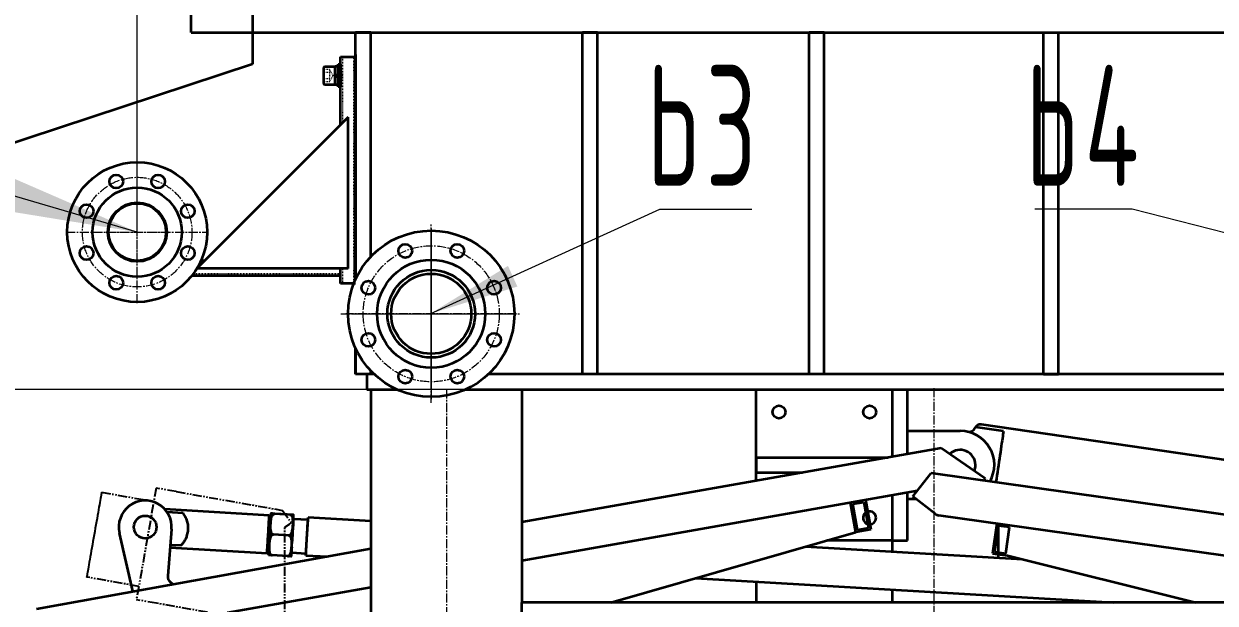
# Model space of a CAD drawing. Header units: millimetres. Extents: x -17820 to 17820, y -12600 to 12600.
# Drawn here: x 6433 to 8009, y 4715 to 5481 of the extents above; entities that cross this region are included whole.
import ezdxf

# ---------------------------------------------------------------- set-up
doc = ezdxf.new("R2010")
doc.units = ezdxf.units.MM
for name, pattern in [('双点画线', [22, 12, -2, 2, -2, 2, -2]), ('点画线', [18, 12, -2, 2, -2]), ('虚线', [2, 1, -1])]:
    doc.linetypes.add(name, pattern=pattern)
doc.layers.get('0').update_dxf_attribs({"lineweight": 35})
for name, color, linetype, lineweight in [('1', 1, '点画线', 18), ('2', 6, '虚线', 18), ('3', 7, 'Continuous', 18), ('5', 4, 'Continuous', 18), ('CDRAFT0', 7, 'Continuous', 35), ('EB0_1_1_1_1', 7, 'Continuous', 35), ('EB0_1_1_1_1_1_1_1_1_1_1_1_1_1', 7, 'Continuous', 35), ('EB0_1_1_1_1_1_1_1_1_1_1_1_1_1_1_1', 7, 'Continuous', 35), ('EB0_1_1_1_1_1_1_1_1_1_1_1_1_1_1_1_1_1_1_1', 7, 'Continuous', 35), ('EB0_1_1_1_1_1_1_1_1_1_1_1_1_1_1_1_1_1_1_1_1_1_1', 7, 'Continuous', 35), ('EB0_1_1_1_1_1_1_1_1_1_1_1_1_1_1_1_1_1_1_1_1_1_1_1_1', 7, 'Continuous', 35), ('EB0_1_1_1_1_1_1_1_1_1_1_1_1_1_1_1_1_1_1_1_1_1_1_1_1_1_1_1_1', 7, 'Continuous', 35), ('EB0_1_1_1_1_1_1_1_1_1_1_1_1_1_1_1_1_1_1_1_1_1_1_1_1_1_1_1_1_1', 7, 'Continuous', 35), ('EB0_1_1_1_1_1_1_1_1_1_1_1_1_1_1_1_1_1_1_1_1_1_1_1_1_1_1_1_1_1_1_1_1', 7, 'Continuous', 35), ('EB0_1_1_1_1_1_1_1_1_1_1_1_1_1_1_1_1_1_1_1_1_1_1_1_1_1_1_1_1_1_1_1_1_1', 7, 'Continuous', 35), ('中心线层', 1, '点画线', 18), ('尺寸线层', 3, 'Continuous', 18), ('细实线层', 2, 'Continuous', 18), ('虚线层', 6, '虚线', 18)]:
    doc.layers.add(name, color=color, linetype=linetype, lineweight=lineweight)
doc.styles.add('机械', font='isocp', dxfattribs={"width": 0.667, "bigfont": 'gbcbig.shx'})
doc.dimstyles.new('标准', dxfattribs={"dimscale": 60, "dimtxt": 4, "dimasz": 3, "dimexe": 1, "dimexo": 0, "dimgap": 0.76128, "dimtad": 1, "dimdec": 1, "dimdsep": 46, "dimtxsty": '机械', "dimblk": '_CAXARROW', "dimcen": 0, "dimdle": 4, "dimclrt": 2, "dimaunit": 1, "dimazin": 2, "dimtfac": 0.707107, "dimtdec": 3, "dimtmove": 0, "dimatfit": 3, "dimfxl": 0, "dimfrac": 2, "dimtolj": 1, "dimlwd": 18, "dimarcsym": 0})
pattern_1 = [(135, (0, 0), (-2.1213, -2.1213), [])]

# ---------------------------------------------------------------- blocks, each defined once
blk = doc.blocks.new('*X11')
at = {"layer": 'CDRAFT0', "color": 2, "linetype": '双点画线', "lineweight": 25}
for p, q in [((-54, 239.5), (-80, 91.8)), ((-27.3, 234.8), (-54, 239.5)), ((-54, 239.5), (-54, 239.5)), ((-126.1, 234), (-57.2, 221.8)), ((-27.3, 234.8), (113.4, 210)), ((113.4, 210), (124.8, 193.6)), ((116.5, 187.8), (122.4, 191.9)), ((122.4, 191.9), (124.8, 193.6)), ((116.5, -1020.7), (116.5, 187.8)), ((-76.9, 109.5), (-145.9, 121.7)), ((-76.9, 109.5), (-80.1, 91.8)), ((-77, 109.5), (-80.1, 91.8)), ((-53.3, 87.1), (-80.1, 91.8)), ((-80.1, 91.8), (-80.1, 91.8)), ((14.1, 75.2), (-53.3, 87.1)), ((12.3, 65.4), (14.1, 75.2)), ((12.3, 65.4), (65.9, 55.9)), ((66.5, 55.2), (66.5, -450)), ((-66.1, -6.9), (26.5, -890)), ((26.5, -450), (66.5, -450)), ((26.5, -470), (26.5, -450)), ((29, -467.5), (29, -452.5)), ((29, -452.5), (64, -452.5)), ((64, -452.5), (64, -467.5)), ((66.5, -450), (66.5, -999.7)), ((66.5, -470), (26.5, -470)), ((64, -467.5), (29, -467.5)), ((26.5, -910), (26.5, -890)), ((26.5, -890), (66.5, -890)), ((29, -907.5), (29, -892.5)), ((29, -892.5), (64, -892.5)), ((64, -892.5), (64, -907.5)), ((66.5, -890), (66.5, -910)), ((66.5, -910), (26.5, -910)), ((64, -907.5), (29, -907.5)), ((66.3, -1000.2), (31.1, -1035.4)), ((66.5, -1070.7), (116.5, -1020.7)), ((38.2, -1042.4), (31.1, -1035.4)), ((38.2, -1042.4), (66.5, -1070.7))]:
    blk.add_line(p, q, dxfattribs=at)
blk.add_lwpolyline([(-126.1, 234), (-126.1, 233.8), (-126.2, 233.3), (-126.4, 232.4), (-126.6, 231.2), (-126.9, 229.7), (-127.2, 227.8), (-127.6, 225.7), (-128, 223.2), (-128.5, 220.5), (-129, 217.5), (-129.6, 214.3), (-130.2, 210.8), (-130.8, 207.1), (-131.5, 203.3), (-132.2, 199.3), (-132.9, 195.2), (-133.7, 190.9), (-134.5, 186.6), (-135.2, 182.2), (-136, 177.8), (-136.8, 173.4), (-137.6, 169), (-138.3, 164.7), (-139.1, 160.5), (-139.8, 156.3), (-140.5, 152.3), (-141.2, 148.5), (-141.8, 144.8), (-142.4, 141.4), (-143, 138.1), (-143.5, 135.1), (-144, 132.4), (-144.4, 130), (-144.8, 127.8), (-145.2, 126), (-145.4, 124.4), (-145.6, 123.2), (-145.8, 122.4), (-145.9, 121.9), (-145.9, 121.7)], dxfattribs=at)
blk.add_circle((0, 0), 66.5, dxfattribs=at)
for centre, start, end in [((65.8, 55.2), 360, 80), ((65.8, -999.7), 315, 360)]:
    blk.add_arc(centre, 0.737, start, end, dxfattribs=at)
blk = doc.blocks.new('*X10')
at = {"layer": 'CDRAFT0'}
blk.add_blockref('*X11', (-1950, 0), dxfattribs=at)
blk = doc.blocks.new('*X160')
at = {"layer": 'EB0_1_1_1_1'}
for p, q in [((0, 200), (-200, 0)), ((0, 0), (0, 200)), ((0, 0), (-200, 0))]:
    blk.add_line(p, q, dxfattribs=at)
blk = doc.blocks.new('*X161')
at = {"layer": '5', "linetype": 'Continuous', "lineweight": 18}
h = blk.add_hatch(dxfattribs=at)
h.set_pattern_fill('无图案', color=256, scale=3, angle=135, style=0, pattern_type=0)
h.set_pattern_definition(pattern_1)
edge = h.paths.add_edge_path(flags=0)
edge.add_line((0, 15), (0, 8.7))
edge.add_line((-3, 15), (0, 15))
edge.add_line((-3, 8.7), (-3, 15))
edge.add_line((0, 8.7), (-3, 8.7))
h = blk.add_hatch(dxfattribs=at)
h.set_pattern_fill('无图案', color=256, scale=3, angle=135, style=0, pattern_type=0)
h.set_pattern_definition(pattern_1)
edge = h.paths.add_edge_path(flags=0)
edge.add_line((0, -8.8), (0, -15))
edge.add_line((-3, -8.8), (0, -8.8))
edge.add_line((-3, -15), (-3, -8.8))
edge.add_line((0, -15), (-3, -15))
at = {"layer": '1', "color": 1, "linetype": '点画线', "lineweight": 18}
blk.add_line((3, 0), (-6, 0), dxfattribs=at)
at = {"layer": 'EB0_1_1_1_1'}
for p, q in [((-3, -15), (-3, 15)), ((-3, 15), (0, 15)), ((-3, 8.7), (0, 8.7)), ((0, 15), (0, -15)), ((0, -8.8), (-3, -8.8)), ((0, -15), (-3, -15))]:
    blk.add_line(p, q, dxfattribs=at)
blk = doc.blocks.new('*X186')
at = {"layer": '尺寸线层', "linetype": 'Continuous', "lineweight": 18}
for points in [[(11014.3, 9122.9), (10991.8, 8942.9), (11036.8, 8942.9)], [(11014.3, 4347.9), (10991.8, 4527.9), (11036.8, 4527.9)]]:
    blk.add_hatch(color=0, dxfattribs=at).paths.add_polyline_path(points, flags=0)
at = {"layer": '尺寸线层', "color": 0, "linetype": 'Continuous'}
for p, q in [((6587, 9122.9), (11074.3, 9122.9)), ((8682, 4347.9), (11074.3, 4347.9))]:
    blk.add_line(p, q, dxfattribs=at)
at = {"layer": '尺寸线层', "color": 0, "linetype": 'Continuous', "lineweight": 18}
blk.add_line((11014.3, 4347.9), (11014.3, 9122.9), dxfattribs=at)
at = {"layer": '尺寸线层', "color": 2, "insert": (10848.7, 6735.4), "char_height": 240, "width": 919.317, "attachment_point": 5, "rotation": 90, "line_spacing_factor": 0.939812, "style": '机械'}
blk.add_mtext('\\T1.1;4775', dxfattribs=at)
blk = doc.blocks.new('_CAXARROW')
blk.add_hatch(color=2).paths.add_polyline_path([(0, 0), (-1, 0.125), (-1, -0.125)], flags=0)
blk = doc.blocks.new('*X189')
at = {"layer": '尺寸线层', "linetype": 'Continuous', "lineweight": 18}
for points in [[(6583, 5590), (6763, 5567.5), (6763, 5612.5)], [(7637, 5590), (7457, 5567.5), (7457, 5612.5)]]:
    blk.add_hatch(color=0, dxfattribs=at).paths.add_polyline_path(points, flags=0)
at = {"layer": '尺寸线层', "color": 0, "linetype": 'Continuous'}
for p, q in [((6583, 5205.9), (6583, 5650)), ((7637, 5591.4), (7637, 5530))]:
    blk.add_line(p, q, dxfattribs=at)
at = {"layer": '尺寸线层', "color": 0, "linetype": 'Continuous', "lineweight": 18}
blk.add_line((7637, 5590), (6583, 5590), dxfattribs=at)
at = {"layer": '尺寸线层', "color": 2, "insert": (7110, 5755.7), "char_height": 240, "width": 850.711, "attachment_point": 5, "line_spacing_factor": 0.939812, "style": '机械'}
blk.add_mtext('\\T1.1;1050', dxfattribs=at)
blk = doc.blocks.new('*X190')
at = {"layer": '尺寸线层', "linetype": 'Continuous'}
blk.add_hatch(color=0, dxfattribs=at).paths.add_polyline_path([(6583, 5205.9), (6404, 5235), (6416.7, 5278.2)], flags=0)
at = {"layer": '尺寸线层', "color": 0}
blk.add_line((5937.9, 5395.3), (5877.7, 5395.3), dxfattribs=at)
at = {"layer": '尺寸线层', "color": 0, "linetype": 'Continuous'}
blk.add_line((6583, 5205.9), (5937.9, 5395.3), dxfattribs=at)
at = {"layer": '尺寸线层', "color": 2, "insert": (5912, 5560.9), "char_height": 240, "width": 480, "attachment_point": 5, "line_spacing_factor": 0.939812, "style": '机械'}
blk.add_mtext('\\T1.1;c', dxfattribs=at)
blk = doc.blocks.new('*X200')
at = {"layer": '尺寸线层', "linetype": 'Continuous', "lineweight": 18}
for points in [[(5840.8, 4997.9), (5863.3, 4817.9), (5818.3, 4817.9)], [(5840.8, 4347.9), (5863.3, 4527.9), (5818.3, 4527.9)]]:
    blk.add_hatch(color=0, dxfattribs=at).paths.add_polyline_path(points, flags=0)
at = {"layer": '尺寸线层', "color": 0, "linetype": 'Continuous'}
for p, q in [((7017.9, 4997.9), (5780.8, 4997.9)), ((6767, 4347.9), (5780.8, 4347.9))]:
    blk.add_line(p, q, dxfattribs=at)
at = {"layer": '尺寸线层', "color": 0, "linetype": 'Continuous', "lineweight": 18}
blk.add_line((5840.8, 4997.9), (5840.8, 4347.9), dxfattribs=at)
at = {"layer": '尺寸线层', "color": 2, "insert": (5675.1, 4672.9), "char_height": 240, "width": 658.615, "attachment_point": 5, "rotation": 90, "line_spacing_factor": 0.939812, "style": '机械'}
blk.add_mtext('\\T1.1;650', dxfattribs=at)
blk = doc.blocks.new('*X210')
at = {"layer": 'EB0_1_1_1_1_1_1_1_1_1_1_1_1_1_1_1_1_1_1_1'}
for p, q in [((-908.6, 138.2), (-908.6, 108.2)), ((-888.6, 138.2), (-908.6, 138.2)), ((-263.6, 138.2), (-888.6, 138.2)), ((-253.6, 138.2), (-263.6, 138.2)), ((-253.6, 138.2), (-253.6, 108.2)), ((-253.6, 108.2), (-908.6, 108.2)), ((-888.6, 108.2), (-888.6, 28.2)), ((-523.6, 108.2), (-523.6, -1031.8)), ((-511.6, 108.2), (-511.6, -1031.8)), ((-285.6, 108.2), (-285.6, -1031.8)), ((-273.6, 108.2), (-273.6, -1031.8)), ((-263.6, 108.2), (-273.6, 108.2)), ((-253.6, 108.2), (-263.6, 108.2)), ((-888.6, 28.2), (-523.6, -91.8)), ((-873.6, -839.8), (-873.6, -847.8)), ((-863.6, -839.8), (-873.6, -839.8)), ((-863.6, -847.8), (-873.6, -847.8)), ((-873.6, -847.8), (-873.6, -861.8)), ((-758.6, -839.8), (-863.6, -839.8)), ((-758.6, -847.8), (-863.6, -847.8)), ((-748.6, -839.8), (-758.6, -839.8)), ((-758.6, -847.8), (-748.6, -847.8)), ((-748.6, -847.8), (-748.6, -839.8)), ((-748.6, -861.8), (-748.6, -847.8)), ((-873.6, -861.8), (-863.6, -861.8)), ((-873.6, -861.8), (-873.6, -901.8)), ((-758.6, -861.8), (-863.6, -861.8)), ((-758.6, -861.8), (-748.6, -861.8)), ((-523.6, -861.8), (-748.6, -861.8)), ((-873.6, -901.8), (-633.6, -1031.8)), ((-653.6, -1031.8), (-653.6, -1051.8)), ((-653.6, -1031.8), (-253.6, -1031.8)), ((-253.6, -1031.8), (-253.6, -1051.8)), ((-653.6, -1051.8), (-253.6, -1051.8))]:
    blk.add_line(p, q, dxfattribs=at)
at = {"layer": '中心线层', "linetype": '点画线', "lineweight": 18}
blk.add_line((-868.6, 108.2), (-868.6, 138.2), dxfattribs=at)
at = {"layer": '中心线层'}
for p, q in [((-815.1, -842.8), (-815.1, -703.8)), ((-745.6, -773.3), (-884.6, -773.3))]:
    blk.add_line(p, q, dxfattribs=at)
at = {"layer": '细实线层', "color": 2, "linetype": '点画线', "lineweight": 18}
for radius in [66.5, 56.5]:
    blk.add_circle((-815.1, -773.3), radius, dxfattribs=at)
blk = doc.blocks.new('*X271')
at = {"layer": '尺寸线层', "linetype": 'Continuous'}
blk.add_hatch(color=0, dxfattribs=at).paths.add_polyline_path([(8303.5, 5132.4), (8183.5, 5147.7), (8191, 5176.8)], flags=0)
at = {"layer": '尺寸线层', "color": 0}
blk.add_line((7899.5, 5236.3), (7770.5, 5236.3), dxfattribs=at)
at = {"layer": '尺寸线层', "color": 0, "linetype": 'Continuous'}
blk.add_line((8303.5, 5132.4), (7899.5, 5236.3), dxfattribs=at)
at = {"layer": '尺寸线层', "color": 2, "insert": (7836.9, 5346.8), "char_height": 160, "width": 320, "attachment_point": 5, "line_spacing_factor": 0.939812, "style": '机械'}
blk.add_mtext('\\T1.1;b4', dxfattribs=at)
blk = doc.blocks.new('*X272')
at = {"layer": '尺寸线层', "linetype": 'Continuous'}
blk.add_hatch(color=0, dxfattribs=at).paths.add_polyline_path([(6970.6, 5097.9), (7073.6, 5161.3), (7086, 5134)], flags=0)
at = {"layer": '尺寸线层', "color": 0, "linetype": 'Continuous'}
blk.add_line((6970.6, 5097.9), (7274.3, 5236.3), dxfattribs=at)
at = {"layer": '尺寸线层', "color": 0}
blk.add_line((7274.3, 5236.3), (7396, 5236.3), dxfattribs=at)
at = {"layer": '尺寸线层', "color": 2, "insert": (7333.4, 5346.8), "char_height": 160, "width": 320, "attachment_point": 5, "line_spacing_factor": 0.939812, "style": '机械'}
blk.add_mtext('\\T1.1;b3', dxfattribs=at)

msp = doc.modelspace()

# ---------------------------------------------------------------- linework, layer by layer
at = {"layer": '1', "linetype": '点画线', "lineweight": 18}
for p, q in [((6583.04, 5164.92), (6583.04, 5246.92)), ((6542.04, 5205.92), (6624.04, 5205.92)), ((6862.04, 5156.92), (6752.04, 5156.92))]:
    msp.add_line(p, q, dxfattribs=at)
at = {"layer": '2'}
for p, q in [((6855.04, 5137.92), (6855.04, 5437.92)), ((6869.04, 5437.92), (6869.04, 5137.92)), ((6852.04, 5164.92), (6665.96, 5164.92)), ((6852.04, 5150.92), (6657.42, 5150.92))]:
    msp.add_line(p, q, dxfattribs=at)
at = {"layer": 'CDRAFT0'}
for p, q in [((6892.04, 4997.92), (6892.04, 4367.92)), ((7092.04, 4997.92), (7092.04, 4715.92)), ((7402.04, 4877.08), (7402.04, 4997.92)), ((7582.04, 4997.92), (7582.04, 4908.91)), ((7602.04, 4912.44), (7602.04, 4997.92)), ((8182.04, 4881.04), (7700.07, 4951.43)), ((7602.04, 4912.44), (7602.04, 4942.92)), ((7602.04, 4942.92), (7672.04, 4942.92)), ((7729.09, 4942.51), (7692.22, 4947.9)), ((7646.88, 4920.37), (7092.04, 4822.26)), ((7704.82, 4879.84), (7646.88, 4920.37)), ((7402.04, 4907.92), (7402.04, 4887.92)), ((7402.04, 4907.92), (7576.46, 4907.92)), ((7402.04, 4887.92), (7463.35, 4887.92)), ((7609.41, 4856.18), (7633.43, 4886.92)), ((8182.04, 4809.82), (7633.43, 4886.92)), ((7704.82, 4879.84), (7702.94, 4877.15)), ((7092.04, 4771.48), (7615.57, 4864.06)), ((7582.04, 4858.13), (7582.04, 4797.92)), ((7602.04, 4797.92), (7602.04, 4861.67)), ((7602.04, 4852.92), (7602.04, 4861.67)), ((7638.74, 4833.26), (7609.41, 4856.18)), ((6757.82, 4831.3), (6619.55, 4839.38)), ((7533.83, 4808.98), (7526.87, 4848.37)), ((7529.77, 4846.35), (7544.54, 4848.96)), ((7535.86, 4811.88), (7529.77, 4846.35)), ((7544.54, 4848.96), (7550.63, 4814.49)), ((7546.56, 4851.86), (7553.53, 4812.47)), ((7613.59, 4852.92), (7602.04, 4852.92)), ((6643.64, 4834.32), (6622.57, 4835.56)), ((6759.7, 4829.18), (6757.82, 4831.3)), ((6757.82, 4831.3), (6759.7, 4829.18)), ((6789.77, 4831.93), (6764.96, 4833.39)), ((6784.92, 4832.22), (6764.96, 4833.39)), ((6789.62, 4826.93), (6809.04, 4825.8)), ((6892.04, 4823.45), (6809.19, 4828.29)), ((8182.04, 4755.5), (7643.69, 4831.17)), ((6577.36, 4731.25), (6559.55, 4807.94)), ((6628.52, 4812.97), (6623.42, 4751.33)), ((7209.62, 4715.92), (7533.83, 4808.98)), ((7553.53, 4812.47), (7533.83, 4808.98)), ((7550.63, 4814.49), (7535.86, 4811.88)), ((7720.16, 4820.42), (7714.59, 4780.81)), ((7722.28, 4817.59), (7717.41, 4782.94)), ((7722.04, 4815.9), (7722.04, 4782.28)), ((7737.14, 4815.51), (7722.28, 4817.59)), ((7732.27, 4780.85), (7737.14, 4815.51)), ((6626.83, 4792.52), (6641.14, 4791.69)), ((6783.32, 4804.76), (6763.35, 4805.93)), ((7582.04, 4797.92), (7495.28, 4797.92)), ((7582.04, 4797.92), (7602.04, 4797.92)), ((7582.04, 4797.92), (7582.04, 4783.1)), ((6892.04, 4787.05), (6449.64, 4707.14)), ((6626.53, 4788.89), (6754.9, 4781.38)), ((6754.9, 4781.38), (6757.02, 4783.26)), ((6781.71, 4777.31), (6761.75, 4778.48)), ((6786.99, 4782.01), (6806.41, 4780.88)), ((6806.27, 4778.38), (6834.54, 4776.73)), ((7754.5, 4773.01), (7467.08, 4789.82)), ((7714.59, 4780.81), (7734.39, 4778.02)), ((7717.41, 4782.94), (7732.27, 4780.85)), ((7722.04, 4779.76), (7722.04, 4774.91)), ((7734.39, 4778.02), (7983.7, 4715.92)), ((7322.13, 4748.21), (7874.4, 4715.92)), ((6627.03, 4742.79), (6629.78, 4740.52)), ((6702.6, 4702.62), (6892.04, 4736.12)), ((7402.04, 4743.54), (7402.04, 4715.92)), ((7582.04, 4733.01), (7582.04, 4715.92)), ((7092.04, 4647.92), (7092.04, 4715.92)), ((8182.04, 4715.92), (7092.04, 4715.92))]:
    msp.add_line(p, q, dxfattribs=at)
for points in [[(7729.09, 4942.51), (7728.8, 4940.56), (7728.47, 4938.28), (7728.09, 4935.7), (7727.67, 4932.83), (7727.21, 4929.68), (7726.72, 4926.29), (7726.19, 4922.66), (7725.63, 4918.83), (7725.04, 4914.81), (7724.43, 4910.64), (7723.81, 4906.34), (7723.16, 4901.94), (7722.51, 4897.47), (7721.85, 4892.96), (7721.19, 4888.43), (7720.53, 4883.91), (7719.88, 4879.44), (7719.23, 4875.04), (7719.21, 4874.87)], [(6756.36, 4806.34), (6756.54, 4809.29), (6756.71, 4812.2), (6756.87, 4815.03), (6757.03, 4817.74), (6757.18, 4820.28), (6757.32, 4822.63), (6757.44, 4824.75), (6757.55, 4826.62), (6757.64, 4828.2), (6757.72, 4829.47), (6757.77, 4830.42), (6757.81, 4831.02), (6757.82, 4831.29), (6757.82, 4831.3)], [(6759.92, 4832.93), (6759.92, 4832.89), (6759.9, 4832.53), (6759.86, 4831.81), (6759.79, 4830.75), (6759.71, 4829.35), (6759.61, 4827.65), (6759.5, 4825.65), (6759.36, 4823.39), (6759.22, 4820.9), (6759.06, 4818.21), (6758.89, 4815.36), (6758.72, 4812.38), (6758.54, 4809.32), (6758.36, 4806.22), (6758.18, 4803.12), (6758, 4800.06), (6757.83, 4797.09), (6757.66, 4794.24), (6757.5, 4791.55), (6757.36, 4789.06), (6757.22, 4786.8), (6757.11, 4784.8), (6757.01, 4783.09), (6756.93, 4781.7), (6756.86, 4780.64), (6756.82, 4779.92), (6756.8, 4779.56), (6756.8, 4779.52)], [(6789.18, 4819.45), (6789.31, 4821.64), (6789.44, 4823.9), (6789.56, 4825.9), (6789.66, 4827.6), (6789.74, 4829), (6789.8, 4830.06), (6789.85, 4830.78), (6789.87, 4831.14), (6789.87, 4831.18)], [(6789.63, 4827.16), (6789.56, 4825.9), (6789.44, 4823.9), (6789.31, 4821.64), (6789.3, 4821.5)], [(6806.27, 4778.38), (6806.27, 4778.39), (6806.28, 4778.65), (6806.32, 4779.26), (6806.38, 4780.21), (6806.45, 4781.48), (6806.54, 4783.06), (6806.65, 4784.92), (6806.78, 4787.04), (6806.91, 4789.39), (6807.06, 4791.94), (6807.22, 4794.65), (6807.39, 4797.47), (6807.56, 4800.39), (6809.04, 4825.8)], [(6807.73, 4803.34), (6807.9, 4806.29), (6808.07, 4809.2), (6808.24, 4812.03), (6808.39, 4814.73), (6808.54, 4817.28), (6808.68, 4819.63), (6809.19, 4828.29)], [(6789.05, 4817.12), (6789.01, 4816.46), (6788.84, 4813.61), (6788.67, 4810.63), (6788.49, 4807.57), (6788.31, 4804.47), (6788.13, 4801.37), (6787.95, 4798.31), (6787.77, 4795.34), (6787.69, 4793.89)], [(6754.9, 4781.38), (6754.9, 4781.39), (6754.92, 4781.66), (6754.95, 4782.27), (6755.01, 4783.21), (6755.08, 4784.48), (6755.18, 4786.06), (6755.29, 4787.93), (6755.41, 4790.05), (6755.55, 4792.4), (6755.7, 4794.94), (6755.85, 4797.65), (6756.02, 4800.48), (6756.19, 4803.39), (6756.36, 4806.34)], [(6787.43, 4789.49), (6787.3, 4787.3), (6787.17, 4785.05), (6787.06, 4783.05), (6786.96, 4781.34), (6786.87, 4779.95), (6786.81, 4778.89), (6786.77, 4778.17), (6786.75, 4777.81), (6786.75, 4777.76)]]:
    msp.add_lwpolyline(points, dxfattribs=at)
for centre, radius in [((7432.04, 4967.92), 8.5), ((7552.04, 4967.92), 8.5), ((6593.64, 4815.86), 15)]:
    msp.add_circle(centre, radius, dxfattribs=at)
for centre, radius, start, end in [((7672.04, 4897.92), 45, 330.81364, 90), ((7682.95, 4951.83), 10, 258.56318, 332.49579), ((7698.92, 4943.51), 8, 146.76712, 152.49579), ((7672.04, 4897.92), 20, 0, 133.57177), ((7672.04, 4897.92), 20, 336.48379, 0), ((6593.64, 4815.86), 35, 355.27004, 193.07785), ((6764.91, 4832.64), 5, 168.08066, 176.65328), ((6764.91, 4832.64), 5, 168.09376, 176.65326), ((6784.88, 4831.47), 5, 356.65326, 5.22588), ((7552.04, 4827.92), 8.5, 126.04909, 254.00648), ((7552.04, 4827.92), 8.5, 0, 108.34119), ((7552.04, 4827.92), 8.5, 271.71438, 360), ((7645.13, 4841.44), 10.37, 232, 262), ((6761.79, 4779.22), 5, 176.65328, 185.21278), ((6781.75, 4778.06), 5, 348.08066, 356.65328), ((6633.39, 4750.51), 10, 175.27004, 230.49674)]:
    msp.add_arc(centre, radius, start, end, dxfattribs=at)
for points, knots in [([(7700.07, 4951.43), (7700.07, 4951.43), (7699.1, 4951.57), (7697.16, 4951.5), (7694.86, 4950.53), (7693.23, 4949.24), (7692.56, 4948.35), (7692.22, 4947.9)], [0, 0, 0, 0, 181.3489851, 31788.5045638, 61526.4187882, 76732.7862124, 91932.74344, 91932.74344, 91932.74344, 91932.74344]), ([(6641.14, 4791.69), (6641.9, 4792.49), (6643.43, 4794.09), (6645.61, 4797.09), (6647.44, 4800.39), (6648.83, 4803.71), (6649.82, 4807.13), (6650.43, 4810.54), (6650.66, 4814.04), (6650.51, 4817.47), (6650.02, 4820.72), (6649.23, 4823.86), (6648.14, 4826.83), (6646.78, 4829.66), (6645.24, 4832.22), (6644.17, 4833.62), (6643.64, 4834.32)], [0, 0, 0, 0, 19089.1559641, 38176.181127, 54037.2336062, 69882.6464177, 83295.2798568, 96700.259376, 110141.8820559, 123585.9752773, 136468.5848911, 149357.834357, 163629.1469606, 177908.7422708, 193305.7720136, 208704.0862215, 208704.0862215, 208704.0862215, 208704.0862215]), ([(6764.96, 4833.39), (6764.66, 4833.38), (6764.06, 4833.36), (6763.08, 4832.94), (6761.91, 4831.97), (6760.74, 4830.03), (6759.95, 4827.31), (6759.35, 4822.9), (6759.1, 4818.27), (6758.99, 4813.51), (6759.36, 4810.57), (6760.14, 4808.39), (6760.94, 4807.15), (6761.94, 4806.32), (6762.75, 4805.99), (6763.24, 4805.94), (6763.35, 4805.93)], [0, 0, 0, 0, 5259.5107729, 10496.3790116, 19102.632112, 33910.4462401, 55022.8152579, 76681.9457329, 125283.9827671, 149998.8367181, 174579.9416651, 185486.1762522, 196455.578326, 203033.2583406, 209672.8901519, 211735.4802515, 211735.4802515, 211735.4802515, 211735.4802515]), ([(6760.02, 4833.67), (6760.02, 4833.67), (6759.97, 4833.67), (6760.08, 4833.67), (6760.39, 4833.65), (6761.29, 4833.6), (6762.37, 4833.54), (6763.34, 4833.48), (6764.23, 4833.43), (6764.75, 4833.4), (6764.96, 4833.39)], [0, 0, 0, 0, 13.3388664, 34969.6917985, 70115.4839268, 92874.2523008, 104660.60321, 113868.2400352, 120517.1208054, 124829.7226342, 124829.7226342, 124829.7226342, 124829.7226342]), ([(6764.96, 4833.39), (6764.74, 4833.4), (6764.24, 4833.43), (6763.37, 4833.48), (6762.29, 4833.54), (6761.29, 4833.6), (6760.6, 4833.64), (6760.04, 4833.67), (6760.03, 4833.67), (6760.02, 4833.67)], [0, 0, 0, 0, 4070.0190157, 9360.9569202, 17516.9568007, 30919.1142161, 47670.9013417, 64893.8641045, 111102.2837836, 111102.2837836, 111102.2837836, 111102.2837836]), ([(6784.92, 4832.22), (6785.22, 4832.17), (6785.81, 4832.08), (6786.73, 4831.56), (6787.78, 4830.46), (6788.72, 4828.39), (6789.21, 4825.59), (6789.22, 4821.91), (6789.21, 4817.67), (6788.88, 4812.9), (6787.98, 4809.26), (6786.79, 4806.83), (6785.85, 4805.69), (6784.77, 4804.98), (6783.92, 4804.75), (6783.43, 4804.76), (6783.32, 4804.76)], [0, 0, 0, 0, 5272.6169257, 10522.2144135, 19149.9133998, 33994.8013583, 55379.1748025, 76882.2655175, 109778.1988643, 142643.1573885, 175152.6765217, 186085.9417115, 197082.8608653, 203676.6696754, 210333.1733703, 212400.5516751, 212400.5516751, 212400.5516751, 212400.5516751]), ([(6783.32, 4804.76), (6783.61, 4804.77), (6784.21, 4804.79), (6785.19, 4805.21), (6786.36, 4806.17), (6787.54, 4808.13), (6788.35, 4810.84), (6788.79, 4814.5), (6789.25, 4818.71), (6789.57, 4823.24), (6789.02, 4826.13), (6788.77, 4827.44)], [0, 0, 0, 0, 4360.3978961, 8702.023997, 15836.8235862, 28113.3874128, 45800.3226085, 63583.2746228, 90785.3919651, 117964.3617295, 140409.3190131, 140409.3190131, 140409.3190131, 140409.3190131]), ([(6789.86, 4831.93), (6789.86, 4831.93), (6789.91, 4831.92), (6789.8, 4831.93), (6789.49, 4831.95), (6788.58, 4832), (6787.51, 4832.07), (6786.54, 4832.12), (6785.65, 4832.17), (6785.13, 4832.21), (6784.92, 4832.22)], [0, 0, 0, 0, 13.3814903, 35081.4436016, 70339.4989079, 93170.9920789, 104995.226352, 114232.2858378, 120902.0304472, 125228.4130346, 125228.4130346, 125228.4130346, 125228.4130346]), ([(6763.35, 4805.93), (6763.05, 4805.92), (6762.46, 4805.9), (6761.48, 4805.49), (6760.3, 4804.52), (6759.13, 4802.58), (6758.35, 4799.86), (6757.74, 4795.44), (6757.49, 4790.82), (6757.38, 4786.06), (6757.75, 4783.11), (6758.53, 4780.93), (6759.33, 4779.7), (6760.33, 4778.87), (6761.14, 4778.54), (6761.63, 4778.49), (6761.75, 4778.48)], [0, 0, 0, 0, 5252.5577749, 10482.5029487, 19077.3787055, 33865.617115, 54953.0724753, 76583.5234991, 125118.3336759, 149800.5149434, 174349.2295536, 185243.53316, 196198.6156199, 202765.8111357, 209397.6861469, 211457.3351773, 211457.3351773, 211457.3351773, 211457.3351773]), ([(6781.71, 4777.31), (6782.01, 4777.32), (6782.6, 4777.34), (6783.58, 4777.76), (6784.76, 4778.72), (6785.93, 4780.67), (6786.74, 4783.39), (6787.18, 4787.05), (6787.67, 4791.26), (6787.89, 4796.03), (6787.43, 4799.76), (6786.53, 4802.31), (6785.73, 4803.55), (6784.73, 4804.38), (6783.92, 4804.71), (6783.43, 4804.75), (6783.32, 4804.76)], [0, 0, 0, 0, 5264.9149123, 10506.8440123, 19121.9400247, 33945.1432053, 55298.2792706, 76769.9591895, 109617.8395626, 142434.7903599, 174896.8209768, 185814.11532, 196794.9706443, 203379.1475003, 210025.9276591, 212090.286026, 212090.286026, 212090.286026, 212090.286026]), ([(6761.75, 4778.48), (6761.53, 4778.49), (6761.03, 4778.52), (6760.16, 4778.57), (6759.08, 4778.63), (6758.08, 4778.69), (6757.39, 4778.73), (6756.82, 4778.77), (6756.82, 4778.77), (6756.81, 4778.77)], [0, 0, 0, 0, 4060.0034116, 9337.9212443, 17473.8506373, 30843.0276901, 47553.5916009, 64734.1716681, 110828.8805177, 110828.8805177, 110828.8805177, 110828.8805177]), ([(6786.65, 4777.02), (6786.65, 4777.02), (6786.7, 4777.02), (6786.59, 4777.02), (6786.28, 4777.04), (6785.37, 4777.1), (6784.3, 4777.16), (6783.33, 4777.22), (6782.44, 4777.27), (6781.92, 4777.3), (6781.71, 4777.31)], [0, 0, 0, 0, 13.3469746, 34990.95584, 70158.067839, 92930.6703117, 104724.4055978, 113937.6393584, 120590.1802784, 124905.4035566, 124905.4035566, 124905.4035566, 124905.4035566])]:
    msp.add_open_spline(points, degree=3, knots=knots, dxfattribs=at)
at = {"layer": 'EB0_1_1_1_1'}
for p, q in [((6852.04, 5137.92), (6852.04, 5437.92)), ((6852.04, 5437.92), (6872.04, 5437.92)), ((6872.04, 5437.92), (6872.04, 5143.74)), ((6829.37, 5422.35), (6829.37, 5403.41)), ((6872.04, 5235.94), (6872.04, 5309.9)), ((6852.04, 5167.92), (6667.38, 5167.92)), ((6852.04, 5147.92), (6655.1, 5147.92)), ((6872.04, 5137.92), (6852.04, 5137.92)), ((6872.04, 5137.92), (6852.04, 5137.92)), ((6872.04, 5052.09), (6872.04, 5017.92))]:
    msp.add_line(p, q, dxfattribs=at)
msp.add_circle((6583.04, 5205.92), 38, dxfattribs=at)
for centre, start, end in [((6831.74, 5422.35), 90, 180), ((6831.74, 5403.41), 180, 270)]:
    msp.add_arc(centre, 2.37, start, end, dxfattribs=at)
at = {"layer": 'EB0_1_1_1_1_1_1_1_1_1_1_1_1_1_1_1'}
msp.add_line((6872.04, 5389.92), (6872.04, 5155.71), dxfattribs=at)
at = {"layer": 'EB0_1_1_1_1_1_1_1_1_1_1_1_1_1_1_1_1_1_1_1'}
msp.add_line((6872.04, 5389.92), (6872.04, 5144.74), dxfattribs=at)
at = {"layer": 'EB0_1_1_1_1_1_1_1_1_1_1_1_1_1_1_1_1_1_1_1_1_1_1'}
for centre, radius in [((6555.3, 5272.9), 9), ((6610.79, 5272.9), 9), ((6583.04, 5205.92), 59), ((6516.06, 5233.66), 9), ((6583.04, 5205.92), 39), ((6516.06, 5178.17), 9), ((6555.3, 5138.94), 9), ((6610.79, 5138.94), 9)]:
    msp.add_circle(centre, radius, dxfattribs=at)
at = {"layer": 'EB0_1_1_1_1_1_1_1_1_1_1_1_1_1_1_1_1_1_1_1_1_1_1_1_1'}
msp.add_line((6872.04, 5188.94), (6872.04, 5262.9), dxfattribs=at)
at = {"layer": 'EB0_1_1_1_1_1_1_1_1_1_1_1_1_1_1_1_1_1_1_1_1_1_1_1_1_1_1_1_1'}
for p, q in [((6872.04, 5440.92), (6872.04, 5144.74)), ((6872.04, 5144.74), (6872.04, 5262.9)), ((6892.04, 4997.92), (6926.22, 4997.92)), ((7017.87, 4997.92), (8256.22, 4997.92))]:
    msp.add_line(p, q, dxfattribs=at)
at = {"layer": 'EB0_1_1_1_1_1_1_1_1_1_1_1_1_1_1_1_1_1_1_1_1_1_1_1_1_1_1_1_1_1'}
msp.add_line((6872.04, 5017.92), (6872.04, 5052.09), dxfattribs=at)
at = {"layer": 'EB0_1_1_1_1_1_1_1_1_1_1_1_1_1_1_1_1_1_1_1_1_1_1_1_1_1_1_1_1_1_1_1_1'}
for p, q in [((6654.54, 5469.92), (6654.54, 5551.92)), ((6654.54, 5469.92), (8619.54, 5469.92)), ((6892.04, 5469.92), (6872.04, 5469.92)), ((6872.04, 5143.74), (6872.04, 5469.92)), ((6892.04, 5173.42), (6892.04, 5469.92)), ((7172.04, 5017.92), (7172.04, 5469.92)), ((7192.04, 5469.92), (7172.04, 5469.92)), ((7192.04, 5017.92), (7192.04, 5469.92)), ((7492.04, 5469.92), (7472.04, 5469.92)), ((7472.04, 5017.92), (7472.04, 5469.92)), ((7492.04, 5017.92), (7492.04, 5469.92)), ((7782.04, 5017.92), (7782.04, 5469.92)), ((7782.04, 5469.92), (7802.04, 5469.92)), ((7802.04, 5017.92), (7802.04, 5469.92)), ((6896.55, 5017.92), (6872.04, 5017.92)), ((6896.55, 5017.92), (6872.04, 5017.92)), ((6887.04, 5017.92), (6887.04, 4997.92)), ((6892.04, 5017.92), (6892.04, 5022.42)), ((8226.55, 5017.92), (7047.54, 5017.92)), ((7192.04, 5017.92), (7172.04, 5017.92)), ((7492.04, 5017.92), (7472.04, 5017.92)), ((7782.04, 5017.92), (7802.04, 5017.92)), ((6887.04, 4997.92), (6915.26, 4997.92)), ((6887.04, 4997.92), (6926.22, 4997.92)), ((6887.04, 4997.92), (6915.26, 4997.92)), ((6887.04, 4997.92), (6926.22, 4997.92)), ((7017.87, 4997.92), (8387.04, 4997.92))]:
    msp.add_line(p, q, dxfattribs=at)
at = {"layer": 'EB0_1_1_1_1_1_1_1_1_1_1_1_1_1_1_1_1_1_1_1_1_1_1_1_1_1_1_1_1_1_1_1_1_1'}
for centre, radius in [((6937.6, 5181.07), 9), ((7006.49, 5181.07), 9), ((6972.04, 5097.92), 71.5), ((6972.04, 5097.92), 58), ((6888.9, 5132.36), 9), ((6972.04, 5097.92), 53), ((7055.19, 5132.36), 9), ((6888.9, 5063.48), 9), ((7055.19, 5063.48), 9), ((6937.6, 5014.77), 9), ((7006.49, 5014.77), 9)]:
    msp.add_circle(centre, radius, dxfattribs=at)
at = {"layer": '中心线层'}
for p, q in [((6583.04, 5111.92), (6583.04, 5299.92)), ((6972.04, 4979.92), (6972.04, 5215.92)), ((6972.04, 5200.92), (6972.04, 4994.92)), ((6972.04, 4999.92), (6972.04, 5195.92)), ((6852.63, 5097.92), (7088.63, 5097.92)), ((6869.04, 5097.92), (7075.04, 5097.92)), ((6874.04, 5097.92), (7070.04, 5097.92)), ((6992.04, 4997.92), (6992.04, 4347.92)), ((7637.04, 4999.42), (7637.04, 4346.42))]:
    msp.add_line(p, q, dxfattribs=at)
at = {"layer": '中心线层', "linetype": '点画线', "lineweight": 18}
for p, q in [((6972.04, 5210.92), (6972.04, 4984.92)), ((7085.04, 5097.92), (6859.04, 5097.92))]:
    msp.add_line(p, q, dxfattribs=at)
at = {"layer": '中心线层'}
msp.add_circle((6972.04, 5097.92), 90, dxfattribs=at)
at = {"layer": '虚线层'}
for p, q in [((6837.37, 5420.96), (6829.37, 5420.96)), ((6837.37, 5416.92), (6829.37, 5416.92)), ((6837.37, 5408.84), (6829.37, 5408.84)), ((6837.37, 5404.8), (6829.37, 5404.8))]:
    msp.add_line(p, q, dxfattribs=at)
for centre, radius, start, end in [((6833.33, 5418.94), 4.52, 333.43495, 26.56505), ((6822.02, 5412.88), 15.88, 345.25287, 14.74713), ((6833.33, 5406.82), 4.52, 333.43495, 26.56505)]:
    msp.add_arc(centre, radius, start, end, dxfattribs=at)

# ---------------------------------------------------------------- block references
at = {"layer": '尺寸线层'}
for name, p in [('*X190', (0, 0)), ('*X272', (0, 0)), ('*X271', (0, 0)), ('*X10', (8612.04, 4627.92))]:
    msp.add_blockref(name, p, dxfattribs=at)

# ---------------------------------------------------------------- dimensions: what is measured, and where the dimension line sits
dim = msp.add_linear_dim(base=(5840.77, 4347.92), p1=(7017.87, 4997.92), p2=(6767.04, 4347.92), angle=90, dimstyle='标准', override={"dimsah": 1, "dimtfill": 1, "dimtzin": 8}, dxfattribs=at)
dim.commit()
dim.dimension.update_dxf_attribs({"geometry": '*X200', "text_midpoint": (5840.77, 4672.92)})

# ---------------------------------------------------------------- next in the draw order: wipeouts: each hides what was drawn before it
for points, layer in [([(6852.04, 5412.92), (6852.04, 5404.17), (6852.04, 5404.17), (6852.04, 5397.92), (6852.04, 5397.92), (6849.04, 5397.92), (6849.04, 5397.92), (6849.04, 5404.17), (6849.04, 5404.17), (6849.04, 5412.92), (6849.04, 5412.92), (6849.04, 5421.67), (6849.04, 5421.67), (6849.04, 5427.92), (6849.04, 5427.92), (6852.04, 5427.92), (6852.04, 5427.92), (6852.04, 5421.67), (6852.04, 5421.67)], '3'), ([(6862.04, 5157.92), (6662.04, 5157.92), (6662.04, 5157.92), (6862.04, 5357.92), (6862.04, 5357.92)], 'EB0_1_1_1_1_1_1_1_1_1_1_1_1_1')]:
    msp.add_wipeout(points).dxf.layer = layer

# ---------------------------------------------------------------- next in the draw order: linework, layer by layer
at = {"layer": '1', "linetype": '点画线', "lineweight": 18}
msp.add_line((6852.04, 5412.92), (6841.94, 5412.92), dxfattribs=at)
at = {"layer": 'EB0_1_1_1_1'}
for p, q in [((6844.94, 5424.72), (6831.74, 5424.72)), ((6844.94, 5400.72), (6844.94, 5425.12)), ((6849.04, 5425.12), (6844.94, 5425.12)), ((6844.94, 5401.05), (6844.94, 5424.72)), ((6849.04, 5400.72), (6849.04, 5425.12)), ((6848.51, 5413.84), (6844.94, 5412.88)), ((6849.04, 5411.86), (6844.94, 5410.76)), ((6849.04, 5413.98), (6848.51, 5413.84)), ((6831.74, 5401.05), (6844.94, 5401.05)), ((6849.04, 5400.72), (6844.94, 5400.72))]:
    msp.add_line(p, q, dxfattribs=at)
at = {"layer": 'EB0_1_1_1_1_1_1_1_1_1_1_1_1_1_1_1_1_1_1_1_1_1_1'}
for centre, radius in [((6583.04, 5205.92), 92.5), ((6650.03, 5233.66), 9), ((6650.03, 5178.17), 9)]:
    msp.add_circle(centre, radius, dxfattribs=at)
at = {"layer": 'EB0_1_1_1_1_1_1_1_1_1_1_1_1_1_1_1_1_1_1_1_1_1_1_1_1_1_1_1_1_1_1_1_1_1'}
msp.add_circle((6972.04, 5097.92), 110, dxfattribs=at)
at = {"layer": '中心线层'}
msp.add_line((6489.04, 5205.92), (6677.04, 5205.92), dxfattribs=at)
at = {"layer": '中心线层', "linetype": '点画线', "lineweight": 18}
msp.add_circle((6583.04, 5205.92), 72.5, dxfattribs=at)
at = {"layer": '虚线层'}
for p in [(6837.37, 5420.96), (6837.37, 5404.8)]:
    msp.add_line(p, (6842.04, 5412.88), dxfattribs=at)

# ---------------------------------------------------------------- next in the draw order: block references
at = {"layer": '3'}
msp.add_blockref('*X161', (6852.04, 5412.92), dxfattribs=at)
at = {"layer": 'EB0_1_1_1_1_1_1_1_1_1_1_1_1_1'}
msp.add_blockref('*X160', (6862.04, 5157.92), dxfattribs=at)
at = {"layer": 'EB0_1_1_1_1_1_1_1_1_1_1_1_1_1_1_1_1_1_1_1_1_1_1_1_1_1_1_1_1_1', "xscale": -1}
msp.add_blockref('*X210', (5846.96, 5399.73), dxfattribs=at)

# ---------------------------------------------------------------- next in the draw order: dimensions: what is measured, and where the dimension line sits
at = {"layer": '尺寸线层'}
dim = msp.add_linear_dim(base=(11014.34, 9122.92), p1=(8682.04, 4347.92), p2=(6587.04, 9122.92), angle=90, dimstyle='标准', override={"dimsah": 1, "dimtfac": 1, "dimtfill": 1, "dimtzin": 8}, dxfattribs=at)
dim.commit()
dim.dimension.update_dxf_attribs({"geometry": '*X186', "text_midpoint": (11014.34, 6735.42)})
dim = msp.add_linear_dim(base=(6583.04, 5589.97), p1=(7637.04, 5591.42), p2=(6583.04, 5205.92), text='1050', dimstyle='标准', override={"dimsah": 1, "dimtfill": 1}, dxfattribs=at)
dim.commit()
dim.dimension.update_dxf_attribs({"geometry": '*X189', "text_midpoint": (7110.04, 5589.97)})

doc.saveas('drawing.dxf')
